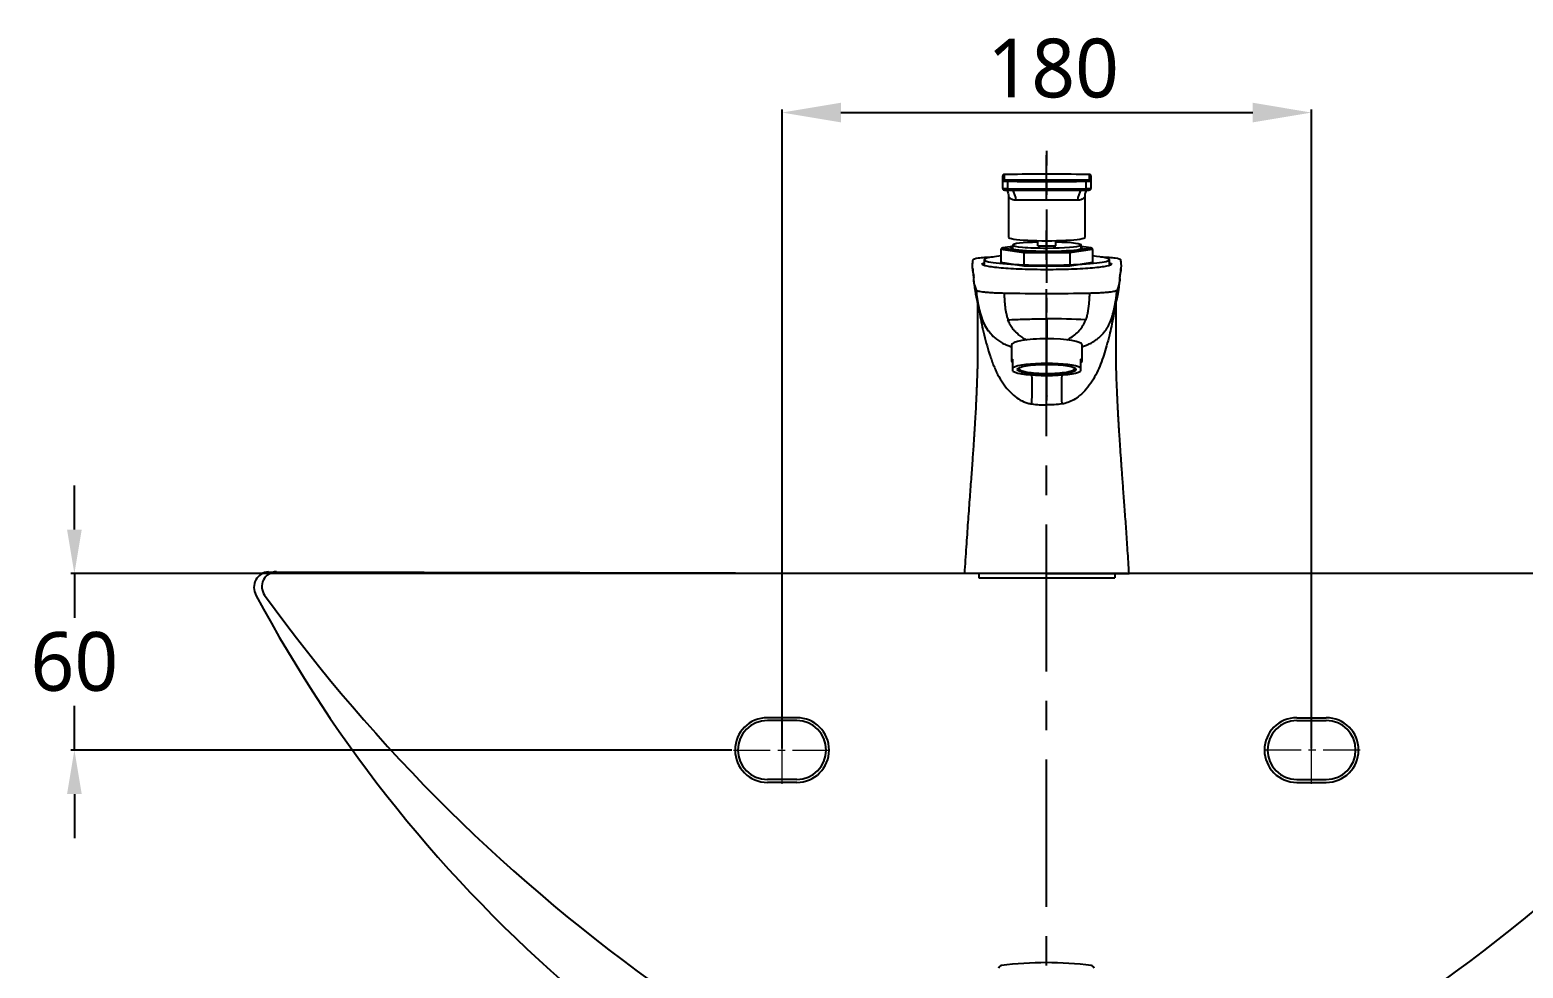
# Model space of a CAD drawing. Extents: x 5203 to 11604, y 0 to 2100.
# Drawn here: x 6057 to 6565, y 734 to 1054 of the extents above; entities that cross this region are included whole.
import ezdxf

# ---------------------------------------------------------------- set-up
doc = ezdxf.new("R2010")
doc.units = 0
doc.header["$LTSCALE"] = 20
doc.header["$MEASUREMENT"] = 0
doc.linetypes.add('CENTER', pattern=[2, 1.25, -0.25, 0.25, -0.25])
doc.linetypes.add('HIDDEN', pattern=[0.375, 0.25, -0.125])
doc.layers.get('0').update_dxf_attribs({"linetype": 'CONTINUOUS'})
doc.layers.get('DEFPOINTS').update_dxf_attribs({"linetype": 'CONTINUOUS'})
for name, color, linetype in [('1', 1, 'CONTINUOUS'), ('2', 2, 'CONTINUOUS'), ('3', 3, 'CONTINUOUS'), ('30', 7, 'CONTINUOUS'), ('7', 7, 'CONTINUOUS'), ('CENTER', 2, 'CENTER')]:
    doc.layers.add(name, color=color, linetype=linetype)
doc.styles.get("Standard").update_dxf_attribs({"font": 'NanumGothic.ttf'})
doc.dimstyles.new('AM_ISO', dxfattribs={"dimtxt": 3.5, "dimasz": 2.5, "dimexe": 1, "dimexo": 1, "dimgap": 1.5, "dimtad": 1, "dimdsep": 46, "dimtxsty": 'Standard', "dimcen": 0, "dimclrd": 256, "dimclre": 256, "dimclrt": 2, "dimadec": 0, "dimazin": 2, "dimtp": 0.1, "dimtm": 0.1, "dimtfac": 0.71, "dimtdec": 3, "dimtmove": 0, "dimatfit": 3, "dimfxl": 0, "dimlwd": -1, "dimlwe": -1, "dimarcsym": 0})
doc.dimstyles.new('ISO-25', dxfattribs={"dimtxt": 15, "dimasz": 10, "dimexe": 1.25, "dimexo": 0.625, "dimgap": 5, "dimtad": 1, "dimtoh": 1, "dimdec": 0, "dimtxsty": 'Standard', "dimcen": 2.5, "dimadec": 0, "dimazin": 0, "dimtfac": 1, "dimtdec": 0, "dimtmove": 0, "dimatfit": 3, "dimfxl": 0, "dimarcsym": 0})

# ---------------------------------------------------------------- blocks, each defined once
blk = doc.blocks.new('*D26')
at = {"layer": '1', "color": 3}
for p, q in [((6312.94, 809.14), (6312.94, 1026.44)), ((6492.94, 809.14), (6492.94, 1026.44)), ((6332.94, 1025.44), (6472.94, 1025.44))]:
    blk.add_line(p, q, dxfattribs=at)
for points in [[(6332.94, 1028.78), (6332.94, 1022.11), (6312.94, 1025.44)], [(6472.94, 1028.78), (6472.94, 1022.11), (6492.94, 1025.44)]]:
    blk.add_solid(points, dxfattribs=at)
at = {"layer": 'DEFPOINTS', "color": 0}
for p in [(6492.94, 1025.44), (6312.94, 808.14), (6492.94, 808.14)]:
    blk.add_point(p, dxfattribs=at)
at = {"layer": '1', "color": 2, "insert": (6405.12, 1040.44), "char_height": 20, "attachment_point": 5}
blk.add_mtext('180', dxfattribs=at)
blk = doc.blocks.new('*D31')
at = {"layer": '1', "color": 3, "linetype": 'ByBlock', "lineweight": -2}
for p, q in [((6072.35, 883.64), (6072.35, 898.64)), ((6402.17, 868.64), (6071.1, 868.64)), ((6072.35, 868.64), (6072.35, 853.64)), ((6072.35, 808.64), (6072.35, 823.64)), ((6295.82, 808.64), (6071.1, 808.64)), ((6072.35, 793.64), (6072.35, 778.64))]:
    blk.add_line(p, q, dxfattribs=at)
at = {"layer": '1', "color": 3}
for points in [[(6069.85, 883.64), (6074.85, 883.64), (6072.35, 868.64)], [(6069.85, 793.64), (6074.85, 793.64), (6072.35, 808.64)]]:
    blk.add_solid(points, dxfattribs=at)
at = {"layer": 'DEFPOINTS', "color": 0}
for p in [(6402.79, 868.64), (6072.35, 808.64), (6296.44, 808.64)]:
    blk.add_point(p, dxfattribs=at)
at = {"layer": '1', "color": 2, "insert": (6072.35, 838.64), "char_height": 20, "attachment_point": 5}
blk.add_mtext('60', dxfattribs=at)
blk = doc.blocks.new('*D33')
at = {"layer": '1', "color": 3, "linetype": 'ByBlock', "lineweight": -2}
for p, q in [((6655.72, 868.64), (6825.91, 868.64)), ((6824.66, 853.64), (6824.66, 742.59)), ((6824.66, 616.14), (6824.66, 712.59)), ((6511.04, 601.14), (6825.91, 601.14))]:
    blk.add_line(p, q, dxfattribs=at)
at = {"layer": '1', "color": 3}
for points in [[(6822.16, 853.64), (6827.16, 853.64), (6824.66, 868.64)], [(6822.16, 616.14), (6827.16, 616.14), (6824.66, 601.14)]]:
    blk.add_solid(points, dxfattribs=at)
at = {"layer": 'DEFPOINTS', "color": 0}
for p in [(6655.09, 868.64), (6510.42, 601.14), (6824.66, 601.14)]:
    blk.add_point(p, dxfattribs=at)
at = {"layer": '1', "color": 2, "insert": (6824.66, 727.59), "char_height": 20, "attachment_point": 5}
blk.add_mtext('270', dxfattribs=at)
blk = doc.blocks.new('*D34')
at = {"layer": '1', "color": 3, "linetype": 'ByBlock', "lineweight": -2}
for p, q in [((6656.34, 868.64), (6892.55, 868.64)), ((6891.3, 853.64), (6891.3, 678.71)), ((6891.3, 556.14), (6891.3, 648.71)), ((6428.19, 541.14), (6892.55, 541.14))]:
    blk.add_line(p, q, dxfattribs=at)
at = {"layer": '1', "color": 3}
for points in [[(6888.8, 853.64), (6893.8, 853.64), (6891.3, 868.64)], [(6888.8, 556.14), (6893.8, 556.14), (6891.3, 541.14)]]:
    blk.add_solid(points, dxfattribs=at)
at = {"layer": 'DEFPOINTS', "color": 0}
for p in [(6655.72, 868.64), (6427.57, 541.14), (6891.3, 541.14)]:
    blk.add_point(p, dxfattribs=at)
at = {"layer": '1', "color": 2, "insert": (6891.3, 663.71), "char_height": 20, "attachment_point": 5}
blk.add_mtext('330', dxfattribs=at)

msp = doc.modelspace()

# ---------------------------------------------------------------- linework, layer by layer
at = {"ltscale": 0.5}
for p, q in [((6429.42127, 868.64283), (6376.46174, 868.64283)), ((6426.01651, 868.64283), (6379.87739, 868.64279)), ((6379.87739, 868.64279), (6379.87739, 867.16427)), ((6426.01651, 868.64283), (6426.01651, 867.16427))]:
    msp.add_line(p, q, dxfattribs=at)
at = {"color": 7, "linetype": 'HIDDEN'}
msp.add_line((6385.46257, 868.64288), (6385.46257, 868.6428), dxfattribs=at)
at = {"color": 1, "linetype": 'CENTER', "lineweight": 0, "ltscale": 0.5}
for p, q in [((6312.94151, 797.14283), (6312.94151, 820.14283)), ((6492.94151, 797.14283), (6492.94151, 820.14283)), ((6296.44151, 808.64283), (6329.44151, 808.64283)), ((6509.44151, 808.64283), (6476.44151, 808.64283))]:
    msp.add_line(p, q, dxfattribs=at)
at = {"layer": '1', "color": 7, "linetype": 'Continuous'}
for p, q in [((6387.94151, 1002.11635), (6387.94151, 1003.87025)), ((6387.94151, 999.61673), (6387.94151, 1002.11635)), ((6388.44151, 1004.37018), (6388.44151, 1002.61627)), ((6389.61309, 1002.0694), (6389.61309, 999.56978)), ((6416.26992, 999.56978), (6416.26992, 1002.0694)), ((6417.44151, 1002.61627), (6417.44151, 1004.37018)), ((6417.94151, 1003.87025), (6417.94151, 1002.11635)), ((6417.94151, 1002.11635), (6417.94151, 999.61673)), ((6389.94151, 996.7557), (6389.94151, 982.99796)), ((6415.94151, 982.99796), (6415.94151, 996.76953)), ((6391.29157, 979.90406), (6387.83089, 979.38163)), ((6391.2916, 979.89649), (6387.9304, 979.38909)), ((6391.29151, 980.38528), (6391.29151, 979.04509)), ((6399.84151, 980.11075), (6399.84151, 981.89773)), ((6399.84151, 980.11075), (6406.04151, 980.11075)), ((6406.04151, 980.11075), (6406.04151, 981.89773)), ((6417.95261, 979.38909), (6414.59142, 979.89649)), ((6418.05212, 979.38163), (6414.59144, 979.90406)), ((6414.59151, 979.04509), (6414.59151, 980.38528)), ((6381.64151, 975.40431), (6381.64151, 973.44779)), ((6395.14728, 977.71439), (6387.35305, 978.89099)), ((6387.35305, 978.89099), (6387.35305, 974.40812)), ((6387.9304, 979.38909), (6395.43595, 978.25606)), ((6410.73573, 977.71439), (6395.14728, 977.71439)), ((6395.14728, 977.71439), (6395.14728, 973.23151)), ((6395.43595, 978.25606), (6410.44706, 978.25606)), ((6410.44706, 978.25606), (6417.95261, 979.38909)), ((6418.52996, 978.89099), (6410.73573, 977.71439)), ((6410.73573, 977.71439), (6410.73573, 973.23151)), ((6418.52996, 978.89099), (6418.52996, 974.40812)), ((6424.24151, 973.44779), (6424.24151, 975.40431)), ((6395.14728, 973.23151), (6387.35305, 974.40812)), ((6410.73573, 973.23151), (6395.14728, 973.23151)), ((6418.52996, 974.40812), (6410.73573, 973.23151)), ((6402.94151, 955.29838), (6402.94151, 948.51103)), ((6390.94151, 946.42712), (6390.94151, 941.01068)), ((6414.94151, 941.01068), (6414.94151, 946.42712)), ((6391.44151, 938.65149), (6391.44151, 941.60592)), ((6414.44151, 941.60592), (6414.44151, 938.65149)), ((6391.44151, 937.46102), (6391.44151, 938.65149)), ((6393.44151, 938.59854), (6393.44151, 938.25016)), ((6412.44151, 938.25016), (6412.44151, 938.59854)), ((6414.44151, 938.65149), (6414.44151, 937.46102)), ((6379.87739, 867.16427), (6426.01651, 867.16427))]:
    msp.add_line(p, q, dxfattribs=at)
for centre, major_axis, ratio, start_param, end_param in [((6388.44151, 1003.87025), (0.5, 0), 0.999848, 1.570796327, 3.141592654), ((6388.44151, 1002.11635), (0.5, 0), 0.999848, 1.570796327, 3.141592654), ((6390.94151, 1002.11635), (3, 0), 0.017452, 3.141592654, 4.25366493), ((6390.94151, 1004.37018), (-2.5, 0), 0.017452, 5.171113031, 6.283185307), ((6390.94151, 1002.61627), (-2.5, 0), 0.017452, 0, 0.265054879), ((6390.94151, 1002.61627), (-2.5, 0), 0.017452, 0.265055404, 1.112072276), ((6389.8345, 1002.07723), (0.00431, 0.49998), 0.442737, 0.019465208, 1.590261535), ((6402.94151, 1002.54041), (30.1, 0), 0.017452, 4.25366493, 5.171113031), ((6402.94151, 1003.94612), (-29.6, 0), 0.017452, 4.25366493, 5.171113031), ((6402.94151, 1003.04033), (-29.6, 0), 0.017452, 1.112072276, 2.029520377), ((6414.94151, 1004.37018), (-2.5, 0), 0.017452, 3.919313652, 4.25366493), ((6414.94151, 1002.61627), (-2.5, 0), 0.017452, 2.029520377, 2.733357725), ((6416.04852, 1002.07723), (-0.00431, 0.49998), 0.442737, 4.692923772, 6.263720099), ((6414.94151, 1002.11635), (3, 0), 0.017452, 5.171113031, 6.283185307), ((6414.94151, 1004.37018), (-2.5, 0), 0.017452, 3.141592654, 3.919313456), ((6414.94151, 1002.61627), (-2.5, 0), 0.017452, 2.733358072, 3.141592654), ((6417.44151, 1003.87025), (0.5, 0), 0.999848, 0, 1.570796327), ((6417.44151, 1002.11635), (0.5, 0), 0.999848, 0, 1.570796327), ((6390.94151, 999.61673), (-3, 0), 0.017452, 0, 1.112072276), ((6390.94151, 999.1168), (2.5, 0), 0.017452, 3.834987354, 4.25366493), ((6402.94151, 1000.04079), (-30.1, 0), 0.017452, 1.112072276, 2.029520377), ((6389.8345, 999.5776), (0.00431, 0.49998), 0.442737, 1.590261535, 3.161057862), ((6402.94151, 999.54087), (29.6, 0), 0.017452, 4.25366493, 5.171113031), ((6388.44151, 995.34275), (-0.11889, -4.99859), 0.806122, 1.641637388, 2.4303569), ((6402.94151, 995.52934), (13, 0), 0.009298, 0.634183841, 2.507408813), ((6417.44151, 995.34275), (0.11889, -4.99859), 0.806122, 3.852828407, 4.641547919), ((6416.04852, 999.5776), (-0.00431, 0.49998), 0.442737, 3.122127445, 4.692923772), ((6414.94151, 999.1168), (2.5, 0), 0.017452, 5.171113031, 5.500686255), ((6414.94151, 999.61673), (-3, 0), 0.017452, 2.029520377, 3.141592654), ((6402.94151, 982.99796), (-13, 0), 0.087156, 0, 3.141592654), ((6402.94151, 980.38528), (-11.65, 0), 0.087156, 4.98168237, 6.283185307), ((6402.94151, 980.38528), (-11.65, 0), 0.087156, 0, 1.57079634), ((6402.94151, 980.38528), (-11.65, 0), 0.087156, 1.570796288, 4.443095563), ((6402.94151, 975.40431), (21.3, 0), 0.087156, 2.391930121, 6.283185307), ((6387.9304, 978.89099), (0.57735, 0), 0.86273, 1.570796327, 3.141592654), ((6402.94151, 979.38909), (12.3, 0), 0.087156, 2.815063332, 6.283185307), ((6402.94151, 979.09023), (-12, 0), 0.087156, 6.040987991, 6.228796494), ((6395.43595, 977.75797), (0.03749, 0.49954), 0.572989, 0.130245065, 1.701041392), ((6410.44706, 977.75797), (-0.03749, 0.49954), 0.572989, 4.582143916, 6.152940242), ((6402.94151, 979.09023), (-12, 0), 0.087156, 3.195981588, 3.383790019), ((6402.94151, 979.38909), (12.3, 0), 0.087156, 0, 0.326529384), ((6417.95261, 978.89099), (0.57735, 0), 0.86273, 0, 1.570796327), ((6402.94151, 975.40431), (21.3, 0), 0.087156, 0, 0.749662558), ((6402.94151, 946.42712), (-12, 0), 0.173648, 4.712388959, 6.283185307), ((6402.94151, 946.42712), (-12, 0), 0.173648, 3.141592892, 4.712389043), ((6402.94151, 941.01068), (12, 0), 0.173648, 2.85190566, 3.431279648), ((6402.94151, 938.05626), (-12, 0), 0.173648, 3.431279648, 5.993498313), ((6402.94151, 941.01068), (12, 0), 0.173648, 5.993498313, 6.572872301), ((6402.94151, 938.05626), (-12, 0), 0.173648, 0.289686994, 2.85190566), ((6393.26354, 924.86325), (1.64152, 21.43724), 0.207191, 4.797038507, 5.28355879), ((6412.61947, 924.86325), (-1.64152, 21.43724), 0.207191, 0.999626518, 1.4861468)]:
    msp.add_ellipse(centre, major_axis=major_axis, ratio=ratio, start_param=start_param, end_param=end_param, dxfattribs=at)
msp.add_ellipse((6402.94151, 938.05626), major_axis=(-10, 0), ratio=0.173648, dxfattribs=at)
at = {"layer": '1', "color": 1, "linetype": 'CENTER'}
msp.add_open_spline([(6402.94151, 927.53715), (6402.94151, 932.53715), (6402.94151, 1012.37001)], degree=1, knots=[0, 0, 0.170015592, 1, 1], dxfattribs=at)
at = {"layer": '1', "color": 7, "linetype": 'Continuous'}
for points, knots in [([(6389.83018, 1004.40936), (6389.72092, 1004.40841), (6389.41716, 1004.40527), (6388.97896, 1004.39851), (6388.5917, 1004.38669), (6388.46135, 1004.38013), (6388.34388, 1004.36495), (6388.24623, 1004.33452), (6388.14514, 1004.28069), (6388.0389, 1004.18098), (6387.96, 1004.03679), (6387.94205, 1003.92769), (6387.94151, 1003.87025)], [0, 0, 0, 0, 0.108226032, 0.316180683, 0.52548979, 0.739767635, 0.79357157, 0.819276822, 0.855693019, 0.899489584, 0.950318517, 1, 1, 1, 1]), ([(6417.94151, 1003.87025), (6417.94072, 1003.9356), (6417.92037, 1004.04435), (6417.84252, 1004.1795), (6417.75279, 1004.26744), (6417.66544, 1004.32104), (6417.59381, 1004.34886), (6417.54319, 1004.36208), (6417.49954, 1004.37014), (6417.43525, 1004.3779), (6417.31886, 1004.38523), (6417.08385, 1004.39398), (6416.82829, 1004.39876), (6416.71402, 1004.40051)], [0, 0, 0, 0, 0.074842105, 0.13400593, 0.183608255, 0.225830591, 0.260029563, 0.288048615, 0.320704839, 0.37932025, 0.5523057, 0.821668093, 1, 1, 1, 1]), ([(6387.94151, 999.61673), (6387.9423, 999.55138), (6387.96264, 999.44264), (6388.04049, 999.30748), (6388.13022, 999.21955), (6388.21757, 999.16594), (6388.28921, 999.13812), (6388.33982, 999.1249), (6388.38348, 999.11685), (6388.44763, 999.10908), (6388.56608, 999.10179), (6388.75942, 999.09405), (6388.96782, 999.09015), (6389.02602, 999.0892)], [0, 0, 0, 0, 0.081688841, 0.146265117, 0.200405182, 0.24649012, 0.283817696, 0.314399999, 0.350043693, 0.414021384, 0.602831961, 0.896836277, 1, 1, 1, 1]), ([(6389.37646, 999.08835), (6389.46094, 998.9271), (6389.64043, 998.53377), (6389.84252, 997.85529), (6389.94658, 997.23316), (6389.93346, 996.8588), (6389.92567, 996.75658)], [0, 0, 0, 0, 0.230280232, 0.538782149, 0.874549145, 1, 1, 1, 1]), ([(6392.46928, 995.60096), (6391.63443, 995.5904), (6390.99478, 995.92748), (6390.15766, 996.5335), (6389.94295, 996.79402), (6389.94153, 996.78496)], [0, 0, 0, 0, 0.507359728, 0.507359728, 1, 1, 1, 1]), ([(6415.94149, 996.78491), (6415.94086, 996.79504), (6415.7238, 996.5317), (6414.8833, 995.9246), (6414.25035, 995.59038), (6413.41373, 995.60096)], [0, 0, 0, 0, 0.492763741, 0.492763741, 1, 1, 1, 1]), ([(6415.9551, 996.77041), (6415.94908, 996.86152), (6415.93943, 997.19103), (6416.02048, 997.73807), (6416.18682, 998.37487), (6416.36632, 998.81334), (6416.47957, 999.03943), (6416.50538, 999.08892)], [0, 0, 0, 0, 0.112511617, 0.408135128, 0.679943841, 0.928860697, 1, 1, 1, 1]), ([(6416.70732, 999.0863), (6416.76892, 999.08716), (6416.99966, 999.09073), (6417.28697, 999.10043), (6417.42193, 999.10684), (6417.53912, 999.12203), (6417.63679, 999.15246), (6417.73787, 999.2063), (6417.84411, 999.306), (6417.92302, 999.45019), (6417.94096, 999.5593), (6417.94151, 999.61673)], [0, 0, 0, 0, 0.092606526, 0.370349072, 0.654684879, 0.726079967, 0.76018953, 0.808511972, 0.866627788, 0.934075197, 1, 1, 1, 1]), ([(6378.19066, 969.79967), (6378.15061, 969.94172), (6377.94663, 970.7129), (6377.70862, 972.11394), (6377.68177, 973.84844), (6377.8144, 974.95341), (6377.89923, 975.42904)], [0, 0, 0, 0, 0.075727638, 0.41110137, 0.746475102, 1, 1, 1, 1]), ([(6377.89923, 975.42904), (6377.93547, 975.63231), (6378.48492, 975.83404), (6380.90178, 976.16509), (6382.64888, 976.28798), (6384.69655, 976.34937)], [0, 0, 0, 0, 0.518456859, 0.518456859, 1, 1, 1, 1]), ([(6421.23592, 976.34785), (6423.26482, 976.28573), (6425.00572, 976.16208), (6427.39333, 975.83431), (6427.94756, 975.63221), (6427.98378, 975.42904)], [0, 0, 0, 0, 0.479538408, 0.479538408, 1, 1, 1, 1]), ([(6427.98378, 975.42904), (6428.06861, 974.95341), (6428.20124, 973.84844), (6428.17439, 972.11394), (6427.93638, 970.7129), (6427.7324, 969.94172), (6427.69235, 969.79967)], [0, 0, 0, 0, 0.253524898, 0.58889863, 0.924272362, 1, 1, 1, 1]), ([(6377.73731, 972.35414), (6377.79336, 971.61001), (6377.90261, 970.48827), (6378.04946, 969.34612), (6378.10202, 968.96789)], [0, 0, 0, 0, 0.670460059, 1, 1, 1, 1]), ([(6424.25316, 974.38928), (6424.70559, 974.23549), (6425.3145, 973.82647), (6423.76208, 973.16691), (6418.91484, 972.52639), (6411.56567, 972.10392), (6402.94151, 971.94973), (6394.31734, 972.10392), (6386.96817, 972.52639), (6382.12093, 973.16691), (6380.56851, 973.82647), (6381.17742, 974.23549), (6381.62985, 974.38928)], [0, 0, 0, 0, 0.068267658, 0.176200742, 0.284133825, 0.392066906, 0.499999986, 0.607933066, 0.715866147, 0.82379923, 0.931732314, 1, 1, 1, 1]), ([(6427.77733, 968.94078), (6427.78731, 969.01256), (6427.9352, 970.09211), (6428.05245, 971.1937), (6428.1369, 972.24343)], [0, 0, 0, 0, 0.066579786, 1, 1, 1, 1]), ([(6379.09064, 964.96518), (6378.8755, 965.47623), (6378.46714, 966.61632), (6378.19238, 967.87549), (6378.09779, 968.62329), (6378.0845, 968.74193)], [0, 0, 0, 0, 0.40612002, 0.90577848, 1, 1, 1, 1]), ([(6378.11674, 969.09533), (6378.13008, 969.15382), (6378.14546, 969.21231), (6378.18198, 969.35893), (6378.20782, 969.47236), (6378.21429, 969.58581), (6378.21454, 969.61111)], [0, 0, 0, 0, 0.340221193, 0.340221193, 0.852893351, 1, 1, 1, 1]), ([(6378.23889, 967.15179), (6378.28842, 966.71306), (6378.39401, 965.87348), (6378.5702, 964.7007), (6378.7396, 963.70759), (6378.88504, 962.93097), (6379.04136, 962.14957), (6379.23332, 961.25705), (6379.466, 960.26721), (6379.73176, 959.22426), (6380.02906, 958.13922), (6380.40795, 956.87661), (6380.7072, 955.92759), (6380.8938, 955.40544), (6380.91104, 955.35753)], [0, 0, 0, 0, 0.110438091, 0.210546732, 0.292385684, 0.355938966, 0.401208262, 0.479318371, 0.568998646, 0.645501788, 0.739207966, 0.852862692, 0.986475033, 1, 1, 1, 1]), ([(6388.40434, 963.95627), (6388.07962, 963.96267), (6387.43644, 963.97788), (6386.18483, 964.01783), (6384.70356, 964.08519), (6383.11055, 964.19125), (6381.74294, 964.31895), (6380.6319, 964.46431), (6379.80085, 964.62323), (6379.26663, 964.79153), (6379.11505, 964.90719), (6379.09064, 964.96518)], [0, 0, 0, 0, 0.062499865, 0.125000071, 0.250000481, 0.375000892, 0.500001303, 0.625001713, 0.750002124, 0.875002535, 1, 1, 1, 1]), ([(6380.86383, 955.59598), (6380.73369, 956.0256), (6380.48069, 956.86083), (6380.02491, 958.61689), (6379.55994, 960.85064), (6379.23796, 963.13507), (6379.12704, 964.51304), (6379.09064, 964.96518)], [0, 0, 0, 0, 0.142719554, 0.277458785, 0.56627007, 0.857683822, 1, 1, 1, 1]), ([(6426.79237, 964.96518), (6426.76796, 964.90719), (6426.61638, 964.79153), (6426.08217, 964.62323), (6425.25111, 964.46431), (6424.14007, 964.31895), (6422.77246, 964.19125), (6421.17945, 964.08519), (6419.69819, 964.01783), (6418.44658, 963.97788), (6417.80339, 963.96267), (6417.47867, 963.95627)], [0, 0, 0, 0, 0.124998404, 0.24999868, 0.374998957, 0.499999233, 0.62499951, 0.749999787, 0.875000063, 0.937500202, 1, 1, 1, 1]), ([(6424.9736, 955.36511), (6425.04433, 955.5674), (6425.21226, 956.05848), (6425.4257, 956.72663), (6425.60989, 957.32543), (6425.73709, 957.75248), (6425.84591, 958.12721), (6425.94871, 958.49041), (6426.04804, 958.85049), (6426.144, 959.20752), (6426.23664, 959.56141), (6426.33182, 959.93484), (6426.44698, 960.4004), (6426.59537, 961.02594), (6426.782, 961.86258), (6426.99694, 962.91119), (6427.22749, 964.17106), (6427.45402, 965.60808), (6427.5841, 966.62311), (6427.64351, 967.14882)], [0, 0, 0, 0, 0.055751452, 0.135469658, 0.184650407, 0.221681645, 0.255430999, 0.288313446, 0.320329946, 0.351481552, 0.381769428, 0.411194858, 0.4454274, 0.496413606, 0.564528622, 0.649760094, 0.752090931, 0.87149813, 1, 1, 1, 1]), ([(6425.01923, 955.59597), (6425.04613, 955.68118), (6425.10151, 955.8605), (6425.21284, 956.22971), (6425.40657, 956.89625), (6425.66522, 957.86435), (6425.94099, 959.0337), (6426.18209, 960.20981), (6426.38845, 961.39184), (6426.53139, 962.38108), (6426.62829, 963.17456), (6426.71354, 963.96929), (6426.76435, 964.56658), (6426.79238, 964.96518)], [0, 0, 0, 0, 0.0286099, 0.059945065, 0.122615394, 0.247956052, 0.37329671, 0.498637368, 0.623978026, 0.749318684, 0.811989013, 0.874659342, 1, 1, 1, 1]), ([(6427.79851, 968.74193), (6427.78523, 968.62329), (6427.69063, 967.87549), (6427.41587, 966.61632), (6427.00751, 965.47623), (6426.79238, 964.96518)], [0, 0, 0, 0, 0.09422152, 0.59387998, 1, 1, 1, 1]), ([(6427.66848, 969.61109), (6427.66872, 969.58581), (6427.67519, 969.47236), (6427.70103, 969.35893), (6427.73748, 969.21258), (6427.7528, 969.15436), (6427.76609, 969.09613)], [0, 0, 0, 0, 0.147304916, 0.660784098, 0.660784098, 1, 1, 1, 1]), ([(6379.37382, 960.67511), (6379.37564, 959.60831), (6379.38008, 956.94402), (6379.38683, 952.84778), (6379.39182, 948.55192), (6379.40178, 944.75293), (6379.39351, 941.45092), (6379.33228, 938.64693), (6379.25903, 936.34117), (6379.19715, 934.53305), (6379.14793, 933.20808), (6379.11024, 932.24136), (6379.07972, 931.48536), (6379.04869, 930.7391), (6379.01117, 929.86386), (6378.95818, 928.6737), (6378.8746, 926.88965), (6378.74766, 924.36899), (6378.56447, 921.03846), (6378.32, 916.98651), (6378.0073, 912.21338), (6377.6226, 906.7192), (6377.16647, 900.50365), (6376.64865, 893.56584), (6376.08421, 885.90429), (6375.52167, 877.51526), (6375.13704, 871.68103), (6374.94165, 868.64283)], [0, 0, 0, 0, 0.034737516, 0.086756098, 0.133385808, 0.174622925, 0.210463486, 0.240904844, 0.265945193, 0.2855825, 0.299815221, 0.309118223, 0.317083382, 0.32445159, 0.333437919, 0.345611472, 0.363229905, 0.39156082, 0.427736172, 0.471758556, 0.523631744, 0.583360152, 0.650948662, 0.72640171, 0.809723412, 0.90092013, 1, 1, 1, 1]), ([(6379.68137, 959.78573), (6379.81272, 958.9124), (6379.97713, 957.89825), (6380.36247, 955.731), (6380.584, 954.57831), (6381.3238, 951.04097), (6381.91889, 948.58004), (6382.61166, 946.10259)], [0, 0, 0, 0, 0.245828461, 0.245828461, 0.497218974, 0.497218974, 1, 1, 1, 1]), ([(6388.40435, 963.95627), (6388.43382, 963.57092), (6388.49276, 962.80026), (6388.58651, 961.27233), (6388.74082, 959.38176), (6389.03317, 957.50531), (6389.38089, 956.03686), (6389.61129, 955.31487), (6389.72258, 954.96612)], [0, 0, 0, 0, 0.125141221, 0.250268547, 0.500038578, 0.749324067, 0.878915328, 1, 1, 1, 1]), ([(6417.47866, 963.95627), (6417.45691, 963.67389), (6417.42519, 963.25119), (6417.38505, 962.68941), (6417.34811, 962.12893), (6417.30412, 961.43077), (6417.23875, 960.59681), (6417.16061, 959.76686), (6417.06319, 958.94126), (6416.96206, 958.25719), (6416.87913, 957.78081), (6416.82802, 957.50936), (6416.78778, 957.30617), (6416.74556, 957.10338), (6416.68659, 956.83358), (6416.57621, 956.363), (6416.43307, 955.82914), (6416.29192, 955.36607), (6416.21307, 955.12291), (6416.17597, 955.01159), (6416.16047, 954.9661)], [0, 0, 0, 0, 0.091545092, 0.137317638, 0.183090184, 0.274635276, 0.366180368, 0.45772546, 0.549270552, 0.640815644, 0.68658819, 0.709474463, 0.732360736, 0.755247009, 0.778133282, 0.823905828, 0.91545092, 0.961223465, 0.984109738, 1, 1, 1, 1]), ([(6430.94136, 868.64283), (6430.77, 871.28238), (6430.43529, 876.35344), (6429.95545, 883.64904), (6429.47427, 890.31909), (6429.02558, 896.36615), (6428.62152, 901.79139), (6428.27071, 906.59565), (6427.97572, 910.77927), (6427.73551, 914.34237), (6427.55788, 917.11084), (6427.43129, 919.17502), (6427.34544, 920.6253), (6427.28224, 921.72629), (6427.23309, 922.60347), (6427.18572, 923.46634), (6427.12887, 924.52888), (6427.05819, 925.89795), (6426.97081, 927.67444), (6426.86589, 929.96385), (6426.74578, 932.85323), (6426.62172, 936.35128), (6426.49352, 940.45797), (6426.47991, 945.1745), (6426.49471, 950.49783), (6426.50056, 955.72982), (6426.50654, 959.18725), (6426.50915, 960.66785)], [0, 0, 0, 0, 0.086086602, 0.165394577, 0.237929443, 0.303696624, 0.362699644, 0.414941474, 0.460425274, 0.499154161, 0.531130937, 0.550683779, 0.566440568, 0.578401925, 0.586568289, 0.595030305, 0.606533689, 0.621209328, 0.63966345, 0.664444689, 0.695834266, 0.733829274, 0.778425869, 0.829620355, 0.887408865, 0.951784171, 1, 1, 1, 1]), ([(6383.20601, 951.06105), (6383.11233, 951.18372), (6382.59113, 951.88721), (6381.7057, 953.30512), (6381.14263, 954.83733), (6380.86383, 955.59598)], [0, 0, 0, 0, 0.098598617, 0.553687598, 1, 1, 1, 1]), ([(6380.86383, 955.59598), (6380.86384, 955.59588), (6380.86385, 955.59569), (6380.86387, 955.5953), (6380.8639, 955.59463), (6380.86397, 955.59327), (6380.86411, 955.59057), (6380.86442, 955.58514), (6380.86514, 955.57424), (6380.86698, 955.55229), (6380.87226, 955.50782), (6380.88553, 955.43625), (6380.9022, 955.37707), (6380.91316, 955.34427)], [0, 0, 0, 0, 0.001196838, 0.002393676, 0.004787352, 0.009574701, 0.019149391, 0.038298737, 0.076597302, 0.153193929, 0.306385278, 0.612761018, 1, 1, 1, 1]), ([(6380.92059, 955.32305), (6381.16829, 954.59301), (6381.81931, 953.17576), (6382.61921, 951.71846), (6383.19564, 951.07754), (6383.20852, 951.0633)], [0, 0, 0, 0, 0.489812393, 0.988641941, 1, 1, 1, 1]), ([(6396.11869, 948.07956), (6395.91956, 948.18523), (6395.49067, 948.4229), (6394.84503, 948.81666), (6394.1855, 949.26368), (6393.54834, 949.7449), (6393.03889, 950.17528), (6392.64595, 950.53772), (6392.35911, 950.81872), (6392.08064, 951.10892), (6391.8111, 951.40844), (6391.551, 951.71732), (6391.21762, 952.1416), (6390.82759, 952.69512), (6390.40715, 953.39599), (6390.03877, 954.1317), (6389.82623, 954.66423), (6389.72936, 954.94607), (6389.72254, 954.9661)], [0, 0, 0, 0, 0.071439664, 0.155271827, 0.23910399, 0.322936153, 0.406768316, 0.448684397, 0.490600479, 0.53251656, 0.574432642, 0.616348723, 0.658264804, 0.742096967, 0.82592913, 0.909761293, 0.993593456, 1, 1, 1, 1]), ([(6389.72256, 954.96612), (6390.64008, 955.00709), (6392.44798, 955.08779), (6395.17308, 955.18002), (6397.8339, 955.24724), (6400.417, 955.28999), (6402.11147, 955.29562), (6402.94151, 955.29838)], [0, 0, 0, 0, 0.213570853, 0.420826826, 0.62128573, 0.81448691, 1, 1, 1, 1]), ([(6409.8481, 948.12492), (6410.13895, 948.28114), (6411.63634, 949.13824), (6413.57566, 950.66981), (6415.07822, 952.67854), (6415.7743, 953.94612), (6416.03364, 954.63119), (6416.16043, 954.96612)], [0, 0, 0, 0, 0.105835127, 0.552131079, 0.77526084, 0.890127671, 1, 1, 1, 1]), ([(6422.66819, 951.04716), (6422.80599, 951.22781), (6423.14062, 951.68802), (6423.50604, 952.25779), (6423.77528, 952.72375), (6423.95064, 953.04055), (6424.24608, 953.61081), (6424.55474, 954.29771), (6424.79422, 954.92636), (6424.92166, 955.29281), (6424.98459, 955.48645), (6425.01666, 955.58785), (6425.01923, 955.59597)], [0, 0, 0, 0, 0.144838517, 0.357473076, 0.410631715, 0.463790355, 0.570107634, 0.782742193, 0.889059472, 0.942218112, 0.995376752, 1, 1, 1, 1]), ([(6426.07166, 958.94439), (6425.94083, 958.11661), (6425.59938, 956.09464), (6424.97889, 952.9769), (6424.19695, 949.53772), (6423.59838, 947.31627), (6423.27135, 946.10259)], [0, 0, 0, 0, 0.214083957, 0.497581841, 0.725504691, 1, 1, 1, 1]), ([(6425.01918, 955.59598), (6425.01393, 955.54532), (6425.00603, 955.46914), (6424.98499, 955.39061), (6424.97673, 955.36435)], [0, 0, 0, 0, 0.664912866, 1, 1, 1, 1]), ([(6384.32801, 949.7525), (6384.29809, 949.78351), (6383.91595, 950.18318), (6383.54077, 950.62269), (6383.20601, 951.06105)], [0, 0, 0, 0, 0.078172441, 1, 1, 1, 1]), ([(6384.13529, 949.98263), (6384.24785, 949.85076), (6384.72056, 949.3198), (6385.58237, 948.57727), (6386.77823, 947.68474), (6388.20234, 946.85396), (6389.61688, 946.22784), (6390.55863, 945.91755), (6390.93638, 945.80877)], [0, 0, 0, 0, 0.067910634, 0.281961615, 0.496438461, 0.699118545, 0.880359401, 1, 1, 1, 1]), ([(6414.94122, 945.81179), (6415.08416, 945.85275), (6415.6844, 946.03395), (6416.7515, 946.42834), (6418.08492, 947.07733), (6419.323, 947.83868), (6420.38167, 948.6521), (6421.10197, 949.26037), (6421.47718, 949.68058), (6421.51755, 949.72661)], [0, 0, 0, 0, 0.049501703, 0.207933854, 0.372580037, 0.551751799, 0.752993682, 0.973254969, 1, 1, 1, 1]), ([(6421.51665, 949.71319), (6421.62714, 949.82652), (6421.95115, 950.16982), (6422.33486, 950.61812), (6422.60369, 950.96261), (6422.66819, 951.04716)], [0, 0, 0, 0, 0.279966653, 0.825926947, 1, 1, 1, 1]), ([(6422.67449, 951.0633), (6422.68737, 951.07754), (6422.74379, 951.14027), (6422.7986, 951.20399), (6422.84004, 951.25375)], [0, 0, 0, 0, 0.227444701, 1, 1, 1, 1]), ([(6382.61166, 946.10259), (6382.96466, 944.84018), (6383.35305, 943.64669), (6383.98181, 941.77217), (6384.19775, 941.15638), (6384.64345, 939.96814), (6384.87342, 939.39127), (6385.348, 938.2557), (6385.59206, 937.7025), (6386.09837, 936.65293), (6386.36147, 936.14987), (6387.18251, 934.66848), (6387.77346, 933.72333), (6389.05391, 931.96274), (6389.74091, 931.15161), (6391.17809, 929.68257), (6391.93504, 929.02079), (6393.52003, 927.88728), (6394.33595, 927.42199), (6395.58991, 926.88713), (6396.00981, 926.7361), (6396.89164, 926.49152), (6397.35193, 926.39837), (6397.82804, 926.33684)], [0, 0, 0, 0, 0.125, 0.125, 0.1875, 0.1875, 0.25, 0.25, 0.3125, 0.3125, 0.375, 0.375, 0.5, 0.5, 0.625, 0.625, 0.75, 0.75, 0.875, 0.875, 0.9375, 0.9375, 1, 1, 1, 1]), ([(6423.27135, 946.10259), (6422.95888, 945.06369), (6422.33467, 942.98834), (6421.24685, 939.90454), (6419.97445, 936.91494), (6418.3732, 934.05641), (6416.46039, 931.42413), (6414.35126, 929.29805), (6412.22983, 927.77089), (6410.18715, 926.75815), (6408.74629, 926.47344), (6408.05498, 926.33684)], [0, 0, 0, 0, 0.124897647, 0.249498282, 0.373782948, 0.498535701, 0.628587242, 0.748541199, 0.84038449, 0.923417089, 1, 1, 1, 1]), ([(6412.44151, 938.25015), (6412.44151, 937.81827), (6411.41766, 937.38905), (6407.90038, 936.77829), (6405.4286, 936.6005), (6400.45441, 936.6005), (6397.98263, 936.77829), (6394.46535, 937.38905), (6393.44151, 937.81827), (6393.44151, 938.43759), (6393.63435, 938.62452), (6393.99642, 938.80105)], [0, 0, 0, 0, 0.225530003, 0.225530003, 0.451060006, 0.451060006, 0.676590009, 0.676590009, 0.902120012, 0.902120012, 1, 1, 1, 1]), ([(6408.05498, 926.33684), (6407.20229, 926.24), (6405.51647, 926.04856), (6403.79317, 926.01859), (6402.94151, 926.00378)], [0, 0, 0, 0, 0.505797528, 1, 1, 1, 1]), ([(6402.94151, 868.64283), (6402.05851, 868.64283), (6401.17552, 868.64283), (6399.41743, 868.64283), (6398.32355, 868.64283), (6397.02562, 868.64283), (6396.16473, 868.64283), (6394.67098, 868.64283), (6392.58078, 868.64283), (6390.16515, 868.64283), (6387.86274, 868.64283), (6385.69471, 868.64283), (6383.67948, 868.64283), (6381.83563, 868.64283), (6379.62685, 868.64283), (6377.82446, 868.64283), (6376.4802, 868.64283), (6375.83983, 868.64283), (6375.45195, 868.64283), (6375.149, 868.64283), (6375.01778, 868.64283), (6374.97416, 868.64283)], [0, 0, 0, 0, 0.06250781, 0.06250781, 0.125015621, 0.140642573, 0.156269526, 0.187523431, 0.250031241, 0.312539051, 0.375046862, 0.437554672, 0.500062482, 0.562570292, 0.625078103, 0.750093723, 0.812601533, 0.875109344, 0.906363249, 0.937617154, 1, 1, 1, 1]), ([(6402.94151, 868.64283), (6403.8245, 868.64283), (6404.70749, 868.64283), (6406.46558, 868.64283), (6407.55946, 868.64283), (6408.8574, 868.64283), (6409.71828, 868.64283), (6411.21203, 868.64283), (6413.30223, 868.64283), (6415.71787, 868.64283), (6418.02027, 868.64283), (6420.1883, 868.64283), (6422.20353, 868.64283), (6424.04738, 868.64283), (6426.25616, 868.64283), (6428.05855, 868.64283), (6429.40281, 868.64283), (6430.04318, 868.64283), (6430.43107, 868.64283), (6430.73431, 868.64283), (6430.86567, 868.64283), (6430.9092, 868.64283), (6430.90924, 868.64283)], [0, 0, 0, 0, 0.062496096, 0.062496096, 0.124992192, 0.140616216, 0.15624024, 0.187488288, 0.249984383, 0.312480479, 0.374976575, 0.437472671, 0.499968767, 0.562464863, 0.624960958, 0.74995315, 0.812449246, 0.874945342, 0.90619339, 0.937441438, 0.999937533, 1, 1, 1, 1])]:
    msp.add_open_spline(points, degree=3, knots=knots, dxfattribs=at)
for points, degree in [([(6381.54604, 973.60037), (6381.50871, 973.56761), (6381.48129, 973.53476), (6381.46392, 973.50189)], 3), ([(6424.44154, 973.42114), (6424.44522, 973.50458), (6424.38145, 973.58792), (6424.2535, 973.67045)], 3), ([(6428.14063, 972.29003), (6428.14233, 972.31139), (6428.14402, 972.33276), (6428.1457, 972.35414)], 3), ([(6378.0845, 968.74193), (6378.07916, 968.78963), (6378.07903, 968.83734), (6378.08254, 968.88504)], 3), ([(6378.23752, 967.15197), (6378.17666, 967.68095), (6378.12565, 968.21106), (6378.0845, 968.74193)], 3), ([(6427.64545, 967.15161), (6427.74393, 968.01255), (6427.80045, 968.88527)], 2), ([(6427.65123, 967.20815), (6427.70999, 967.72139), (6427.75904, 968.23284), (6427.79851, 968.74193)], 3), ([(6427.80046, 968.88511), (6427.80398, 968.83738), (6427.80385, 968.78965), (6427.79851, 968.74193)], 3), ([(6402.94151, 963.81451), (6398.03512, 963.81451), (6393.18972, 963.86201), (6388.40434, 963.95627)], 3), ([(6417.47867, 963.95627), (6412.69329, 963.86201), (6407.84789, 963.81451), (6402.94151, 963.81451)], 3), ([(6380.91316, 955.34427), (6380.9171, 955.33249), (6380.92125, 955.32074), (6380.9256, 955.30905)], 3), ([(6416.16045, 954.96612), (6411.89595, 955.16684), (6407.47077, 955.29838), (6402.94151, 955.29838)], 3), ([(6424.15881, 953.43063), (6424.46645, 954.05514), (6424.74363, 954.67822), (6424.96242, 955.32305)], 3), ([(6424.97673, 955.36435), (6424.97176, 955.34856), (6424.96635, 955.33279), (6424.96056, 955.31711)], 3), ([(6383.43996, 950.75956), (6384.13529, 949.98263)], 1), ([(6411.73558, 938.86989), (6412.1948, 938.67351), (6412.44151, 938.46216), (6412.44151, 938.25015)], 3), ([(6397.82804, 926.33684), (6399.52505, 926.11753), (6401.2267, 926.00472), (6402.94151, 926.00378)], 3)]:
    msp.add_open_spline(points, degree=degree, dxfattribs=at)
at = {"layer": '2', "color": 0}
for p, q in [((6317.94151, 819.64283), (6307.94151, 819.64283)), ((6317.94151, 818.64283), (6307.94151, 818.64283)), ((6487.94151, 819.64283), (6497.94151, 819.64283)), ((6487.94151, 818.64283), (6497.94151, 818.64283)), ((6317.94151, 798.64283), (6307.94151, 798.64283)), ((6317.94151, 797.64283), (6307.94151, 797.64283)), ((6487.94151, 798.64283), (6497.94151, 798.64283)), ((6487.94151, 797.64283), (6497.94151, 797.64283))]:
    msp.add_line(p, q, dxfattribs=at)
for centre, radius, start, end in [((6307.94151, 808.64283), 11, 90, 270), ((6307.94151, 808.64283), 10, 90, 270), ((6317.94151, 808.64283), 11, 270, 90), ((6317.94151, 808.64283), 10, 270, 90), ((6487.94151, 808.64283), 11, 90, 270), ((6487.94151, 808.64283), 10, 90, 270), ((6497.94151, 808.64283), 11, 270, 90), ((6497.94151, 808.64283), 10, 270, 90)]:
    msp.add_arc(centre, radius, start, end, dxfattribs=at)
at = {"layer": '3'}
for centre, radius, start, end in [((6402.79006, 616.33724), 120, 90, 97.3204137), ((6402.79006, 616.33724), 120, 82.6795863, 90), ((6387.64006, 734.2681), 1.1, 97.3204137, 169.426199), ((6417.94006, 734.2681), 1.1, 10.573801, 82.6795863)]:
    msp.add_arc(centre, radius, start, end, dxfattribs=at)
at = {"layer": '30', "color": 7, "linetype": 'Continuous'}
msp.add_line((6418.15756, 868.64283), (6387.72546, 868.64283), dxfattribs=at)
at = {"layer": '7'}
for p in [(6138.35204, 869.24855), (6667.53166, 868.64283)]:
    msp.add_line(p, (6402.94151, 868.64283), dxfattribs=at)
for centre, radius, start, end in [((6138.64576, 863.98794), 5.26881, 93.1956832, 209.8423387), ((6141.06273, 864.24233), 5, 89.8688343, 215.8358117), ((6543.31411, 1079.2993), 463.64969, 208.0367948, 229.5433019), ((6607.91234, 1201.38867), 580.86127, 215.8358117, 234.85172593), ((6198.73296, 1201.85703), 580.86127, 305.01710839, 324.03302262), ((6263.05152, 1079.6201), 463.64969, 310.3255324, 331.8320395)]:
    msp.add_arc(centre, radius, start, end, dxfattribs=at)
at = {"layer": 'CENTER', "color": 1, "linetype": 'CENTER', "ltscale": 2}
msp.add_line((6402.79006, 355.37416), (6402.79006, 1010.89856), dxfattribs=at)

# ---------------------------------------------------------------- dimensions: what is measured, and where the dimension line sits
at = {"layer": '1', "color": 3}
dim = msp.add_linear_dim(base=(6492.94151, 1025.44498), p1=(6312.94151, 808.14283), p2=(6492.94151, 808.14283), dimstyle='AM_ISO', override={"dimtxt": 20, "dimasz": 20, "dimgap": 5, "dimclrd": 3, "dimclre": 3}, dxfattribs=at)
dim.commit()
dim.dimension.update_dxf_attribs({"geometry": '*D26', "text_midpoint": (6405.1222, 1025.44498), "dimtype": 160})
at = {"layer": '1'}
dim = msp.add_linear_dim(base=(6072.34993, 808.64283), p1=(6402.79006, 868.64283), p2=(6296.44151, 808.64283), angle=90, dimstyle='ISO-25', override={"dimtxt": 20, "dimasz": 15, "dimtih": 1, "dimclrd": 3, "dimclre": 3, "dimclrt": 2, "dimarcsym": 1}, dxfattribs=at)
dim.commit()
dim.dimension.update_dxf_attribs({"geometry": '*D31', "text_midpoint": (6072.34993, 838.64283), "dimtype": 160})
for base, p1, p2, text, picture, middle in [((6891.29644, 541.14283), (6655.7184, 868.64283), (6427.5651, 541.14283), '330', '*D34', (6891.29644, 663.70744)), ((6824.66234, 601.14283), (6655.0934, 868.64283), (6510.41664, 601.14283), '270', '*D33', (6824.66234, 727.58819))]:
    dim = msp.add_linear_dim(base=base, p1=p1, p2=p2, angle=90, text=text, dimstyle='ISO-25', override={"dimtxt": 20, "dimasz": 15, "dimtih": 1, "dimclrd": 3, "dimclre": 3, "dimclrt": 2, "dimarcsym": 1}, dxfattribs=at)
    dim.commit()
    dim.dimension.update_dxf_attribs({"geometry": picture, "text_midpoint": middle, "dimtype": 160})

doc.saveas('drawing.dxf')
